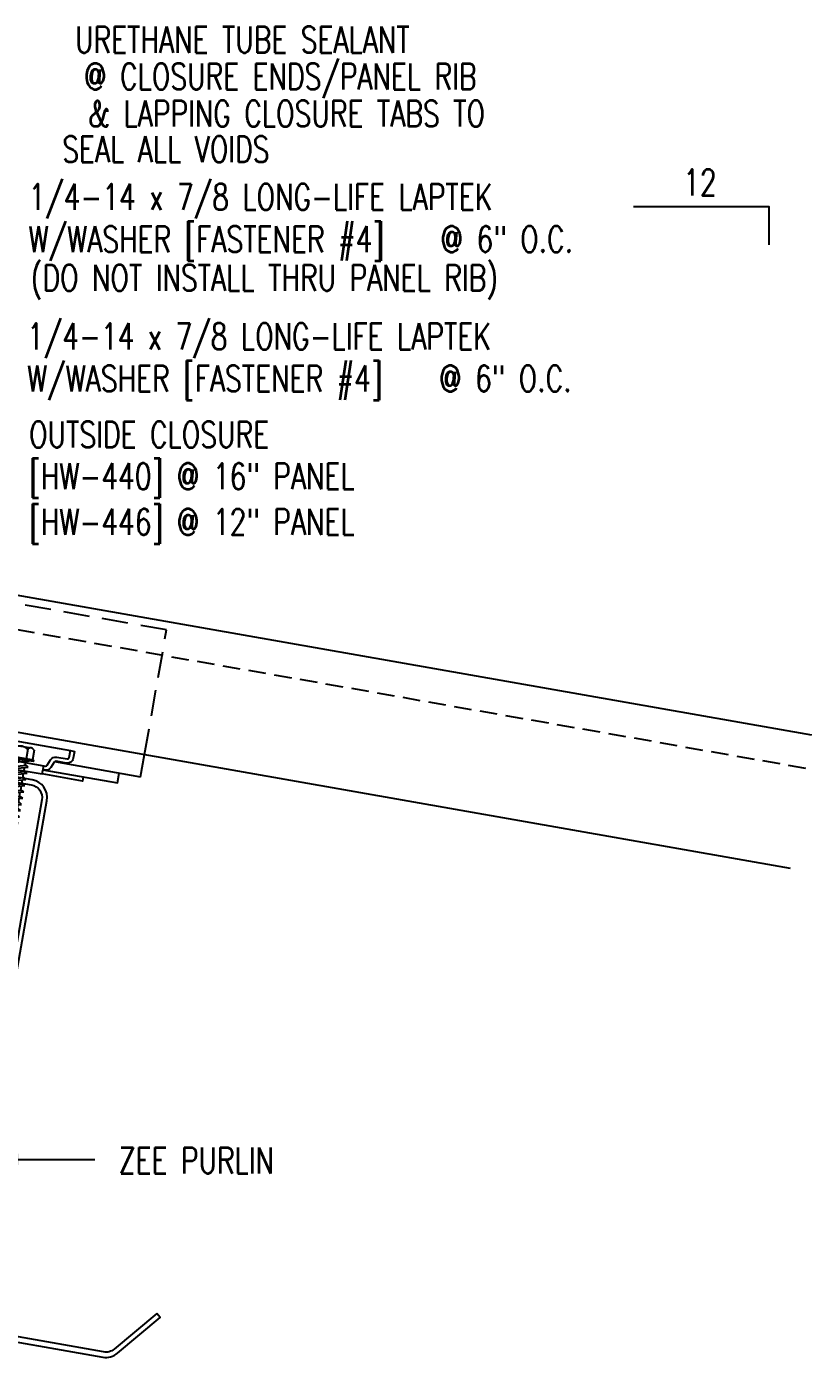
# Model space of a CAD drawing. Header units: inches. Extents: x -2 to 189, y 14 to 99.
# Drawn here: x 34.63 to 45.9, y 13.7 to 32.84 of the extents above; entities that cross this region are included whole.
import ezdxf
from ezdxf.enums import TextEntityAlignment as Align

# ---------------------------------------------------------------- set-up
doc = ezdxf.new("R2010")
doc.units = ezdxf.units.IN
doc.header["$MEASUREMENT"] = 0
doc.linetypes.add('DASH2', pattern=[0.1875, 0.125, -0.0625])
for name, color, linetype in [('clip', 5, 'Continuous'), ('FASTENER', 9, 'Continuous'), ('MARK', 1, 'Continuous'), ('PANEL', 11, 'Continuous'), ('PURLIN', 1, 'Continuous'), ('TEXT', 2, 'Continuous')]:
    doc.layers.add(name, color=color, linetype=linetype)
doc.styles.add('TEXT1', font='ROMANS.shx', dxfattribs={"width": 0.75, "height": 0.375})
doc.dimstyles.new('DETAIL$7', dxfattribs={"dimscale": 4, "dimtxt": 0.375, "dimasz": 0.125, "dimexe": 0.0625, "dimexo": 0.125, "dimgap": 0.0625, "dimtad": 1, "dimdec": 4, "dimzin": 3, "dimdsep": 46, "dimlunit": 4, "dimtxsty": 'TEXT1', "dimblk": 'ARCHTICK', "dimcen": 0.0625, "dimclrd": 7, "dimclre": 7, "dimclrt": 2, "dimadec": 0, "dimazin": 0, "dimtfac": 0.59375, "dimtdec": 4, "dimtmove": 0, "dimatfit": 3, "dimfxl": 0, "dimfrac": 2, "dimtolj": 1, "dimtzin": 3, "dimarcsym": 0})

# ---------------------------------------------------------------- blocks, each defined once
blk = doc.blocks.new('slopr1')
at = {"layer": 'MARK', "color": 6}
blk.add_lwpolyline([(0, 0), (0, 0.1368), (-0.4871, 0.1368)], dxfattribs=at)
at = {"layer": 'MARK', "color": 2, "style": 'TEXT1', "width": 0.75}
blk.add_text('12', height=0.09375, dxfattribs=at).set_placement((-0.3095, 0.1779))
blk.add_attdef('SLOPR1', (0.0415, 0.0243), '', height=0.0938, dxfattribs=at)
blk = doc.blocks.new('sd21')
at = {"layer": 'FASTENER'}
for p, q in [((-0.181, 0.194), (-0.181, 0.055)), ((-0.135, 0.22), (0.135, 0.22)), ((-0.089, 0.194), (-0.089, 0.055)), ((0.089, 0.194), (0.089, 0.055)), ((0.181, 0.194), (0.181, 0.055)), ((-0.193, 0.055), (0.193, 0.055)), ((-0.193, 0.037), (0.193, 0.037)), ((-0.181, 0.055), (0.181, 0.055)), ((-0.139, -0.016), (0.046, 0.037)), ((-0.104, -0.036), (0.139, 0.033)), ((-0.086, 0.037), (0.086, 0.037)), ((-0.086, 0.037), (-0.086, -0.001)), ((0.086, 0.037), (0.133, 0.037)), ((0.086, 0.018), (0.086, -0.042)), ((0.139, 0.033), (0.133, 0.037)), ((-0.104, -0.036), (-0.139, -0.016)), ((-0.139, -0.107), (0.104, -0.038)), ((-0.104, -0.127), (-0.139, -0.107)), ((-0.139, -0.198), (0.104, -0.128)), ((-0.104, -0.127), (0.139, -0.058)), ((-0.104, -0.218), (0.139, -0.149)), ((-0.086, -0.031), (-0.086, -0.092)), ((-0.086, -0.122), (-0.086, -0.183)), ((0.086, -0.073), (0.086, -0.133)), ((0.086, -0.164), (0.086, -0.224)), ((0.139, -0.058), (0.104, -0.038)), ((0.139, -0.149), (0.104, -0.128)), ((-0.104, -0.218), (-0.139, -0.198)), ((-0.139, -0.289), (0.104, -0.219)), ((-0.104, -0.309), (-0.139, -0.289)), ((-0.139, -0.38), (0.104, -0.31)), ((-0.104, -0.4), (-0.139, -0.38)), ((-0.104, -0.309), (0.139, -0.239)), ((-0.104, -0.4), (0.139, -0.33)), ((-0.086, -0.213), (-0.086, -0.274)), ((-0.086, -0.304), (-0.086, -0.364)), ((0.086, -0.255), (0.086, -0.315)), ((0.086, -0.345), (0.086, -0.406)), ((0.139, -0.239), (0.104, -0.219)), ((0.139, -0.33), (0.104, -0.31)), ((-0.139, -0.47), (0.104, -0.401)), ((-0.104, -0.491), (-0.139, -0.47)), ((-0.139, -0.561), (0.104, -0.492)), ((-0.104, -0.581), (-0.139, -0.561)), ((-0.104, -0.491), (0.139, -0.421)), ((-0.104, -0.581), (0.139, -0.512)), ((-0.086, -0.395), (-0.086, -0.455)), ((-0.086, -0.486), (-0.086, -0.546)), ((0.086, -0.436), (0.086, -0.497)), ((0.086, -0.527), (0.086, -0.588)), ((0.139, -0.421), (0.104, -0.401)), ((0.139, -0.512), (0.104, -0.492)), ((-0.139, -0.652), (0.104, -0.583)), ((-0.104, -0.672), (-0.139, -0.652)), ((-0.139, -0.743), (0.104, -0.674)), ((-0.104, -0.763), (-0.139, -0.743)), ((-0.139, -0.834), (0.104, -0.765)), ((-0.104, -0.672), (0.139, -0.603)), ((-0.104, -0.763), (0.139, -0.694)), ((-0.086, -0.577), (-0.086, -0.637)), ((-0.086, -0.667), (-0.086, -0.728)), ((-0.086, -0.758), (-0.086, -0.819)), ((0.086, -0.618), (0.086, -0.679)), ((0.086, -0.709), (0.086, -0.77)), ((0.139, -0.603), (0.104, -0.583)), ((0.139, -0.694), (0.104, -0.674)), ((0.139, -0.785), (0.104, -0.765)), ((-0.104, -0.854), (-0.139, -0.834)), ((-0.139, -0.925), (0.104, -0.856)), ((-0.104, -0.945), (-0.139, -0.925)), ((-0.104, -0.854), (0.139, -0.785)), ((-0.104, -0.945), (0.139, -0.876)), ((-0.086, -0.849), (-0.086, -0.91)), ((-0.086, -0.94), (-0.086, -1.232)), ((0.086, -0.8), (0.086, -0.861)), ((0.086, -0.891), (0.086, -1.232)), ((0.139, -0.876), (0.104, -0.856)), ((-0.002, -1.277), (0.014, -1.091)), ((0, -1.293), (-0.086, -1.232)), ((0, -1.293), (0.086, -1.232))]:
    blk.add_line(p, q, dxfattribs=at)
for centre, radius, start, end in [((-0.135, 0.168), 0.0527, 29.8754, 150.1246), ((0, 0.056), 0.164, 56.9974, 123.0026), ((0.135, 0.168), 0.0527, 29.8754, 150.1246), ((-0.193, 0.046), 0.00894, 90, 270), ((0.193, 0.046), 0.00894, 270, 90), ((-0.046, -1.102), 0.0615, 11.1445, 130.906), ((0.054, -1.278), 0.0563, 55.4585, 194.8454)]:
    blk.add_arc(centre, radius, start, end, dxfattribs=at)
blk = doc.blocks.new('FD-F4')
at = {"layer": 'TEXT', "style": 'TEXT1', "width": 0.75}
for s, p in [('1/4-14 x 7/8 LONG-LIFE LAPTEK', (0.0047, -0.0408)), ('W/WASHER [FASTENER #4]', (0.0047, -0.1926))]:
    blk.add_text(s, height=0.09375, dxfattribs=at).set_placement(p)
blk.add_attdef('(QUANTITY)', (1.4847, -0.1926), '', height=0.0938, dxfattribs=at)
at = {"layer": 'TEXT', "style": 'TEXT1', "flags": 1}
for tag, p in [('Color', (0.0624, -0.4349)), ('Calc', (0.0624, -0.4349)), ('Opt1', (0.0624, -0.4349)), ('Opt2', (0.0624, -0.4349)), ('Opt3', (0.0624, -0.4349)), ('Description', (0.0624, -0.4349)), ('Multiple', (0.0624, -0.4349)), ('Part', (0.0624, -0.4349)), ('Spare1', (0.0624, -0.6224)), ('Spare2', (0.0624, -0.6224)), ('Spare3', (0.0624, -0.6224)), ('Spare4', (0.0624, -0.6224)), ('Spare5', (0.0624, -0.6224)), ('Spare6', (0.0624, -0.6224)), ('Spare7', (0.0624, -0.6224)), ('Spare8', (0.0624, -0.6224)), ('Spare9', (0.0624, -0.6224)), ('Spare10', (0.0624, -0.6224))]:
    blk.add_attdef(tag, p, '', height=0.0938, dxfattribs=at)
blk = doc.blocks.new('A$C612A22A5')
at = {"layer": 'clip'}
for points in [[(-1.376, 0.083), (-1.376, 0.023), (-0.789, 0.023), (-0.789, 0.143), (-0.814, 0.143, -0.303371), (-0.838, 0.159), (-0.873, 0.244, 0.30332), (-0.953, 0.297), (-1.103, 0.297, -0.41421), (-1.129, 0.323), (-1.129, 0.423), (-1.189, 0.423), (-1.189, 0.323, 0.414221), (-1.103, 0.237), (-0.953, 0.237, -0.303367), (-0.929, 0.221), (-0.894, 0.136, 0.30332), (-0.814, 0.083), (-0.789, 0.083), (-1.876, 0.083), (-1.876, 0.227)], [(1.299, 0.083), (1.299, 0.023), (0.711, 0.023), (0.711, 0.143), (0.736, 0.143, 0.303371), (0.76, 0.159), (0.795, 0.244, -0.30332), (0.875, 0.297), (1.025, 0.297, 0.41421), (1.051, 0.323), (1.051, 0.423), (1.111, 0.423), (1.111, 0.323, -0.414221), (1.025, 0.237), (0.875, 0.237, 0.303367), (0.851, 0.221), (0.816, 0.136, -0.30332), (0.736, 0.083), (0.711, 0.083), (1.799, 0.083), (1.799, 0.227)]]:
    blk.add_lwpolyline(points, format="xyb", dxfattribs=at)
for points in [[(1.051, 0.423), (-1.129, 0.423)], [(0.711, 0.143), (-0.789, 0.143)], [(-0.439, 0.023), (-0.789, 0.023)], [(0.361, 0.023), (-0.439, 0.023)], [(0.711, 0.023), (0.361, 0.023)]]:
    blk.add_lwpolyline(points, dxfattribs=at)
blk = doc.blocks.new('_ArchTick')
at = {"color": 0, "linetype": 'ByBlock', "const_width": 0.15}
blk.add_lwpolyline([(-0.5, -0.5), (0.5, 0.5)], dxfattribs=at)

msp = doc.modelspace()

# ---------------------------------------------------------------- linework, layer by layer
at = {"layer": 'clip', "linetype": 'DASH2', "ltscale": 3}
for p, q in [((36.63822, 24.16325), (32.40355, 24.90993)), ((36.32237, 22.37217), (36.63822, 24.16325))]:
    msp.add_line(p, q, dxfattribs=at)
at = {"layer": 'clip'}
for p, q in [((35.02871, 22.26964), (36.26583, 22.0515)), ((36.26583, 22.0515), (36.32237, 22.37217))]:
    msp.add_line(p, q, dxfattribs=at)
at = {"layer": 'PANEL', "color": 8, "linetype": 'DASH2', "ltscale": 2}
msp.add_line((45.82314, 22.17239), (28.45152, 25.22694), dxfattribs=at)
at = {"layer": 'PANEL'}
msp.add_lwpolyline([(45.60454, 20.73274), (28.19544, 23.80025), (28.53232, 25.71078), (45.90382, 22.65625)], dxfattribs=at)
at = {"layer": 'PURLIN'}
msp.add_lwpolyline([(36.49827, 14.3354), (35.88717, 13.82262, -0.22169466), (35.73409, 13.7816), (33.7738, 14.12726, -0.41421356), (33.6217, 14.34447), (34.27077, 18.02548), (34.91983, 21.7065, 0.41421356), (34.70714, 22.01024), (32.99305, 22.31248, 0.22169466), (32.77898, 22.25512), (32.16788, 21.74235), (32.2159, 21.68513), (32.827, 22.1979, -0.22169466), (32.98008, 22.23892), (34.69417, 21.93668, -0.41421356), (34.84626, 21.71947), (34.1972, 18.03845), (33.54814, 14.35744, 0.41421356), (33.76082, 14.05369), (35.72112, 13.70804, 0.22169466), (35.93519, 13.7654), (36.54629, 14.27817)], format="xyb", close=True, dxfattribs=at)

# ---------------------------------------------------------------- block references
at = {"layer": 'clip', "color": 54, "xscale": -1, "rotation": 350.0000000000001}
msp.add_blockref('A$C612A22A5', (34.07063, 22.20755), dxfattribs=at)
at = {"layer": 'FASTENER', "rotation": 350.0000000000018}
msp.add_blockref('sd21', (34.52306, 22.2735), dxfattribs=at)
at = {"layer": 'MARK', "xscale": 4, "yscale": 4, "zscale": 4}
msp.add_blockref('slopr1', (45.29826, 29.69968), dxfattribs=at)
at = {"layer": 'TEXT', "xscale": 4, "yscale": 4, "zscale": 4}
for p in [(34.63507, 30.36523), (34.61407, 28.36129)]:
    msp.add_blockref('FD-F4', p, dxfattribs=at).add_auto_attribs({'(QUANTITY)': '@ 6" O.C.'})

# ---------------------------------------------------------------- texts
at = {"layer": 'TEXT', "style": 'TEXT1', "width": 0.75}
for s, p in [('URETHANE TUBE SEALANT', (40.13282, 32.46323)), ('@ CLOSURE ENDS/PANEL RIB', (41.09212, 31.9343)), ('& LAPPING CLOSURE TABS TO', (41.21393, 31.39998)), ('SEAL ALL VOIDS', (38.11579, 30.88814)), ('ZEE PURLIN', (38.18205, 16.34791))]:
    msp.add_text(s, height=0.375, dxfattribs=at).set_placement(p, align=Align.RIGHT)
for s, p in [('(DO NOT INSTALL THRU PANEL RIB)', (34.68635, 29.04003)), ('OUTSIDE CLOSURE', (34.66331, 26.7859)), ('[HW-440] @ 16" PANEL', (34.66331, 26.1859)), ('[HW-446] @ 12" PANEL', (34.66331, 25.52886))]:
    msp.add_text(s, height=0.375, dxfattribs=at).set_placement(p)

# ---------------------------------------------------------------- leaders
msp.add_leader([(34.01086, 16.55151), (35.39578, 16.55151), (35.60929, 16.55151)], dimstyle='DETAIL$7')

doc.saveas('drawing.dxf')
